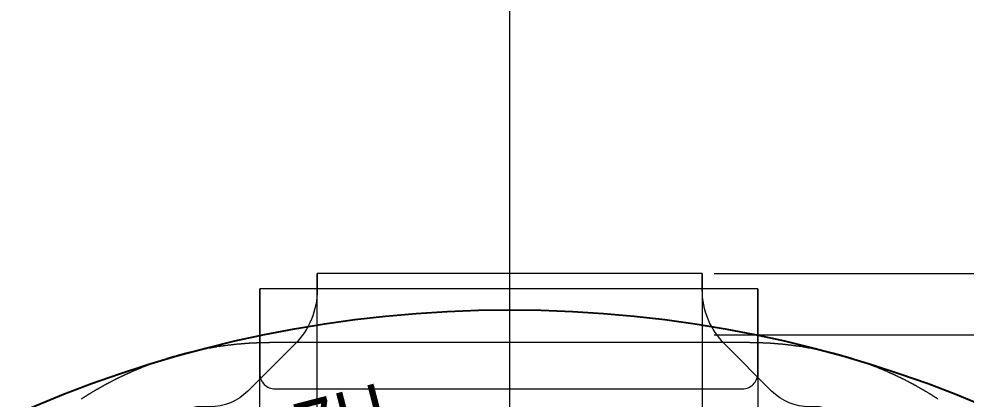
# Model space of a CAD drawing. Header units: millimetres. Extents: x 1403 to 2381, y 158 to 387.
# Drawn here: x 2318.28 to 2330.58, y 315.88 to 320.82 of the extents above; entities that cross this region are included whole.
import ezdxf
from ezdxf.lldxf.tags import DXFTag

# ---------------------------------------------------------------- set-up
doc = ezdxf.new("R2010")
doc.units = ezdxf.units.MM
doc.layers.get('0').update_dxf_attribs({"lineweight": 5})
doc.layers.get('Defpoints').update_dxf_attribs({"lineweight": 5})
for name, color, linetype, lineweight in [('COF', 2, 'Continuous', 5), ('DIM', 3, 'Continuous', 5), ('Encap', 210, 'Continuous', 5), ('FPC', 50, 'Continuous', 5), ('ITO', 2, 'Continuous', 5)]:
    doc.layers.add(name, color=color, linetype=linetype, lineweight=lineweight)
doc.layers.add('COVER LENS', color=6, linetype='Continuous')
doc.styles.add('RD', font='ROMAND.shx', dxfattribs={"width": 0.8})
doc.styles.get("Standard").update_dxf_attribs({"font": 'txt', "bigfont": 'gbcbig.shx'})
tags = doc.linetypes.add('CENTER', pattern=[0.6, 0.375, -0.075, 0.075, -0.075]).pattern_tags.tags
tags[10:11] = [DXFTag(74, 4), DXFTag(75, 0), DXFTag(340, '0'), DXFTag(46, 1.0), DXFTag(50, 0.0), DXFTag(44, 0.0), DXFTag(45, 0.0)]
tags[8:9] = [DXFTag(74, 4), DXFTag(75, 0), DXFTag(340, '0'), DXFTag(46, 1.0), DXFTag(50, 0.0), DXFTag(44, 0.0), DXFTag(45, 0.0)]
tags[6:7] = [DXFTag(74, 4), DXFTag(75, 0), DXFTag(340, '0'), DXFTag(46, 1.0), DXFTag(50, 0.0), DXFTag(44, 0.0), DXFTag(45, 0.0)]
tags[4:5] = [DXFTag(74, 4), DXFTag(75, 0), DXFTag(340, '0'), DXFTag(46, 1.0), DXFTag(50, 0.0), DXFTag(44, 0.0), DXFTag(45, 0.0)]
doc.dimstyles.new('DIM', dxfattribs={"dimtxt": 1.5, "dimasz": 0.8, "dimexe": 0, "dimexo": 0.5, "dimgap": 0.11, "dimtad": 0, "dimzin": 1, "dimdsep": 46, "dimtxsty": 'RD', "dimcen": 0, "dimclrd": 256, "dimclre": 256, "dimclrt": 256, "dimadec": 0, "dimazin": 0, "dimtm": 1e-09, "dimtfac": 1, "dimtofl": 0, "dimtmove": 0, "dimatfit": 3, "dimfxl": 1, "dimlwe": -1, "dimarcsym": 0})

# ---------------------------------------------------------------- blocks, each defined once
blk = doc.blocks.new('R104A3M-001-PNL-V01-C')
at = {"layer": 'Encap', "color": 1, "linetype": 'CENTER', "lineweight": 5}
blk.add_line((264.948, 289.916), (264.948, 340.909), dxfattribs=at)
at = {"layer": 'ITO', "linetype": 'Continuous', "lineweight": 5}
blk.add_lwpolyline([(270.51, 330.052), (270.507, 330.054), (270.504, 330.056), (270.502, 330.057), (270.499, 330.059), (270.494, 330.063), (270.491, 330.064), (270.485, 330.068), (270.483, 330.07), (270.48, 330.071), (270.477, 330.073), (270.474, 330.075), (270.472, 330.077), (270.469, 330.078), (270.466, 330.08), (270.464, 330.082), (270.461, 330.084), (270.458, 330.085), (270.455, 330.087), (270.453, 330.089), (270.45, 330.091), (270.447, 330.092), (270.444, 330.094), (270.442, 330.096), (270.439, 330.098), (270.436, 330.099), (270.433, 330.101), (270.428, 330.104), (270.425, 330.106), (270.422, 330.108), (270.42, 330.11), (270.417, 330.111), (270.414, 330.113), (270.411, 330.115), (270.406, 330.118), (270.403, 330.12), (270.397, 330.123), (270.395, 330.125), (270.386, 330.13), (270.384, 330.132), (270.372, 330.138), (270.37, 330.14), (270.361, 330.145), (270.358, 330.147), (270.353, 330.15), (270.35, 330.152), (270.345, 330.155), (270.342, 330.157), (270.339, 330.158), (270.336, 330.16), (270.333, 330.162), (270.331, 330.163), (270.328, 330.165), (270.325, 330.167), (270.322, 330.168), (270.317, 330.172), (270.314, 330.173), (270.311, 330.175), (270.308, 330.176), (270.305, 330.178), (270.3, 330.181), (270.297, 330.183), (270.288, 330.188), (270.286, 330.189), (270.283, 330.191), (270.274, 330.196), (270.271, 330.198), (270.263, 330.202), (270.26, 330.204), (270.255, 330.207), (270.252, 330.209), (270.246, 330.212), (270.243, 330.213), (270.238, 330.217), (270.235, 330.218), (270.232, 330.22), (270.229, 330.221), (270.226, 330.223), (270.223, 330.225), (270.22, 330.226), (270.218, 330.228), (270.215, 330.229), (270.212, 330.231), (270.209, 330.232), (270.206, 330.234), (270.203, 330.235), (270.201, 330.237), (270.198, 330.239), (270.195, 330.24), (270.192, 330.242), (270.189, 330.243), (270.186, 330.245), (270.183, 330.246), (270.181, 330.248), (270.178, 330.249), (270.175, 330.251), (270.172, 330.252), (270.169, 330.254), (270.166, 330.256), (270.163, 330.257), (270.16, 330.259), (270.158, 330.26), (270.155, 330.262), (270.149, 330.265), (270.146, 330.266), (270.135, 330.272), (270.132, 330.274), (270.12, 330.28), (270.117, 330.281), (270.103, 330.289), (270.1, 330.29), (270.094, 330.293), (270.091, 330.295), (270.088, 330.296), (270.08, 330.301), (270.077, 330.302), (270.071, 330.305), (270.068, 330.306), (270.065, 330.308), (270.062, 330.309), (270.059, 330.311), (270.056, 330.312), (270.054, 330.314), (270.051, 330.315), (270.048, 330.317), (270.045, 330.318), (270.042, 330.319), (270.036, 330.322), (270.033, 330.324), (270.03, 330.325), (270.027, 330.327), (270.024, 330.328), (270.019, 330.331), (270.016, 330.332), (270.013, 330.334), (270.007, 330.337), (270.004, 330.338), (269.995, 330.342), (269.992, 330.344), (269.986, 330.346), (269.983, 330.348), (269.978, 330.351), (269.975, 330.352), (269.969, 330.355), (269.966, 330.356), (269.963, 330.358), (269.96, 330.359), (269.957, 330.36), (269.954, 330.362), (269.951, 330.363), (269.948, 330.364), (269.945, 330.366), (269.942, 330.367), (269.939, 330.369), (269.936, 330.37), (269.933, 330.371), (269.931, 330.373), (269.928, 330.374), (269.925, 330.375), (269.922, 330.377), (269.919, 330.378), (269.916, 330.379), (269.913, 330.381), (269.91, 330.382), (269.907, 330.383), (269.904, 330.385), (269.901, 330.386), (269.898, 330.387), (269.892, 330.39), (269.889, 330.391), (269.883, 330.394), (269.88, 330.395), (269.874, 330.398), (269.871, 330.399), (269.865, 330.402), (269.862, 330.403), (269.853, 330.407), (269.851, 330.409), (269.839, 330.414), (269.836, 330.415), (269.833, 330.416), (269.83, 330.418), (269.821, 330.421), (269.818, 330.423), (269.815, 330.424), (269.806, 330.428), (269.803, 330.429), (269.797, 330.432), (269.794, 330.433), (269.791, 330.434), (269.788, 330.435), (269.782, 330.438), (269.779, 330.439), (269.776, 330.44), (269.77, 330.443), (269.767, 330.444), (269.764, 330.445), (269.761, 330.447), (269.755, 330.449), (269.752, 330.45), (269.743, 330.454), (269.74, 330.455), (269.731, 330.459), (269.728, 330.46), (269.725, 330.461), (269.713, 330.466), (269.71, 330.467), (269.698, 330.472), (269.694, 330.473), (269.691, 330.474), (269.685, 330.477), (269.682, 330.478), (269.679, 330.479), (269.676, 330.48), (269.673, 330.482), (269.667, 330.484), (269.664, 330.485), (269.661, 330.486), (269.658, 330.487), (269.655, 330.489), (269.652, 330.49), (269.649, 330.491), (269.646, 330.492), (269.643, 330.493), (269.64, 330.494), (269.637, 330.496), (269.631, 330.498), (269.628, 330.499), (269.625, 330.5), (269.622, 330.501), (269.619, 330.502), (269.616, 330.503), (269.613, 330.505), (269.609, 330.506), (269.606, 330.507), (269.603, 330.508), (269.6, 330.509), (269.597, 330.51), (269.594, 330.511), (269.591, 330.512), (269.588, 330.514), (269.585, 330.515), (269.582, 330.516), (269.579, 330.517), (269.576, 330.518), (269.573, 330.519), (269.57, 330.52), (269.564, 330.522), (269.561, 330.524), (269.558, 330.525), (269.555, 330.526), (269.548, 330.528), (269.545, 330.529), (269.542, 330.53), (269.539, 330.531), (269.533, 330.533), (269.53, 330.534), (269.527, 330.535), (269.521, 330.538), (269.518, 330.539), (269.512, 330.541), (269.509, 330.542), (269.505, 330.543), (269.502, 330.544), (269.499, 330.545), (269.496, 330.546), (269.493, 330.547), (269.487, 330.549), (269.484, 330.55), (269.478, 330.552), (269.475, 330.553), (269.468, 330.555), (269.465, 330.556), (269.45, 330.561), (269.447, 330.562), (269.416, 330.572), (269.413, 330.573), (269.404, 330.576), (269.401, 330.577), (269.397, 330.578), (269.388, 330.581), (269.385, 330.582), (269.382, 330.583), (269.379, 330.584), (269.373, 330.586), (269.369, 330.587), (269.366, 330.588), (269.363, 330.589), (269.36, 330.59), (269.357, 330.591), (269.354, 330.592), (269.348, 330.594), (269.345, 330.595), (269.342, 330.595), (269.338, 330.596), (269.329, 330.599), (269.326, 330.6), (269.32, 330.602), (269.317, 330.603), (269.313, 330.604), (269.31, 330.605), (269.304, 330.607), (269.301, 330.607), (269.289, 330.611), (269.285, 330.612), (269.279, 330.614), (269.276, 330.615), (269.273, 330.615), (269.264, 330.618), (269.26, 330.619), (269.257, 330.62), (269.254, 330.621), (269.251, 330.622), (269.248, 330.622), (269.245, 330.623), (269.242, 330.624), (269.238, 330.625), (269.235, 330.626), (269.232, 330.627), (269.229, 330.628), (269.226, 330.628), (269.223, 330.629), (269.22, 330.63), (269.217, 330.631), (269.213, 330.632), (269.21, 330.633), (269.207, 330.634), (269.204, 330.634), (269.201, 330.635), (269.198, 330.636), (269.195, 330.637), (269.191, 330.638), (269.185, 330.639), (269.182, 330.64), (269.179, 330.641), (269.176, 330.642), (269.173, 330.643), (269.169, 330.643), (269.166, 330.644), (269.163, 330.645), (269.16, 330.646), (269.157, 330.647), (269.154, 330.647), (269.15, 330.648), (269.147, 330.649), (269.144, 330.65), (269.141, 330.651), (269.138, 330.651), (269.135, 330.652), (269.132, 330.653), (269.128, 330.654), (269.125, 330.655), (269.122, 330.655), (269.119, 330.656), (269.116, 330.657), (269.109, 330.658), (269.106, 330.659), (269.103, 330.66), (269.1, 330.661), (269.097, 330.661), (269.094, 330.662), (269.091, 330.663), (269.087, 330.664), (269.084, 330.664), (269.081, 330.665), (269.078, 330.666), (269.075, 330.667), (269.072, 330.667), (269.068, 330.668), (269.062, 330.67), (269.059, 330.67), (269.053, 330.672), (269.049, 330.673), (269.046, 330.673), (269.043, 330.674), (269.04, 330.675), (269.03, 330.677), (269.027, 330.678), (269.024, 330.678), (269.021, 330.679), (269.018, 330.68), (269.011, 330.681), (269.008, 330.682), (269.005, 330.682), (268.995, 330.685), (268.992, 330.685), (268.989, 330.686), (268.986, 330.687), (268.983, 330.687), (268.98, 330.688), (268.976, 330.689), (268.973, 330.689), (268.967, 330.691), (268.964, 330.691), (268.957, 330.693), (268.954, 330.693), (268.951, 330.694), (268.948, 330.695), (268.945, 330.695), (268.941, 330.696), (268.938, 330.697), (268.932, 330.698), (268.929, 330.698), (268.926, 330.699), (268.922, 330.7), (268.919, 330.7), (268.91, 330.702), (268.906, 330.703), (268.9, 330.704), (268.897, 330.705), (268.887, 330.706), (268.884, 330.707), (268.874, 330.709), (268.871, 330.709), (268.849, 330.714), (268.846, 330.714), (268.843, 330.715), (268.836, 330.716), (268.833, 330.716), (268.827, 330.718), (268.823, 330.718), (268.82, 330.719), (268.817, 330.719), (268.814, 330.72), (268.811, 330.72), (268.807, 330.721), (268.804, 330.721), (268.801, 330.722), (268.798, 330.723), (268.794, 330.723), (268.788, 330.724), (268.785, 330.725), (268.778, 330.726), (268.775, 330.726), (268.762, 330.728), (268.759, 330.729), (268.753, 330.73), (268.75, 330.73), (268.724, 330.734), (268.721, 330.735), (268.717, 330.735), (268.705, 330.737), (268.701, 330.738), (268.698, 330.738), (268.695, 330.739), (268.692, 330.739), (268.685, 330.74), (268.682, 330.741), (268.679, 330.741), (268.676, 330.741), (268.672, 330.742), (268.669, 330.742), (268.666, 330.743), (268.663, 330.743), (268.66, 330.744), (268.656, 330.744), (268.653, 330.745), (268.65, 330.745), (268.644, 330.746), (268.64, 330.746), (268.634, 330.747), (268.631, 330.748), (268.627, 330.748), (268.615, 330.75), (268.611, 330.75), (268.602, 330.751), (268.598, 330.752), (268.589, 330.753), (268.585, 330.753), (268.576, 330.754), (268.573, 330.755), (268.569, 330.755), (268.563, 330.756), (268.56, 330.756), (268.556, 330.757), (268.553, 330.757), (268.55, 330.757), (268.547, 330.758), (268.544, 330.758), (268.54, 330.758), (268.537, 330.759), (268.534, 330.759), (268.531, 330.76), (268.527, 330.76), (268.524, 330.76), (268.521, 330.761), (268.518, 330.761), (268.511, 330.762), (268.508, 330.762), (268.502, 330.763), (268.498, 330.763), (268.489, 330.764), (268.485, 330.764), (268.482, 330.765), (268.479, 330.765), (268.472, 330.765), (268.469, 330.766), (268.463, 330.766), (268.459, 330.767), (268.453, 330.767), (268.45, 330.768), (268.443, 330.768), (268.44, 330.768), (268.434, 330.769), (268.43, 330.769), (268.427, 330.77), (268.424, 330.77), (268.417, 330.77), (268.414, 330.771), (268.408, 330.771), (268.404, 330.771), (268.401, 330.772), (268.398, 330.772), (268.395, 330.772), (268.392, 330.772), (268.388, 330.773), (268.385, 330.773), (268.382, 330.773), (268.375, 330.774), (268.372, 330.774), (268.369, 330.774), (268.366, 330.774), (268.362, 330.775), (268.359, 330.775), (268.356, 330.775), (268.353, 330.775), (268.349, 330.775), (268.346, 330.776), (268.343, 330.776), (268.336, 330.776), (268.333, 330.776), (268.33, 330.777), (268.327, 330.777), (268.323, 330.777), (268.32, 330.777), (268.314, 330.778), (268.31, 330.778), (268.307, 330.778), (268.304, 330.778), (268.301, 330.778), (268.297, 330.779), (268.291, 330.779), (268.288, 330.779), (268.285, 330.779), (268.281, 330.779), (268.278, 330.78), (268.275, 330.78), (268.272, 330.78), (268.268, 330.78), (268.265, 330.78), (268.262, 330.78), (268.259, 330.781), (268.255, 330.781), (268.252, 330.781), (268.249, 330.781), (268.246, 330.781), (268.242, 330.781), (268.239, 330.781), (268.236, 330.782), (268.233, 330.782), (268.229, 330.782), (268.226, 330.782), (268.22, 330.782), (268.216, 330.782), (268.213, 330.782), (268.21, 330.783), (268.207, 330.783), (268.203, 330.783), (268.2, 330.783), (268.197, 330.783), (268.194, 330.783), (268.19, 330.783), (268.187, 330.783), (268.184, 330.783), (268.181, 330.784), (268.177, 330.784), (268.174, 330.784), (268.171, 330.784), (268.168, 330.784), (268.164, 330.784), (268.161, 330.784), (268.158, 330.784), (268.155, 330.784), (268.151, 330.784), (268.148, 330.784), (268.145, 330.784), (268.142, 330.785), (268.138, 330.785), (268.135, 330.785), (268.132, 330.785), (268.129, 330.785), (268.125, 330.785), (268.122, 330.785), (268.119, 330.785), (268.116, 330.785), (268.112, 330.785), (268.109, 330.785), (268.106, 330.785), (268.103, 330.785), (268.096, 330.785), (268.093, 330.785), (268.086, 330.785), (268.083, 330.785), (268.07, 330.785), (268.067, 330.786), (261.828, 330.786), (261.825, 330.785), (261.812, 330.785), (261.808, 330.785), (261.802, 330.785), (261.799, 330.785), (261.792, 330.785), (261.789, 330.785), (261.786, 330.785), (261.782, 330.785), (261.779, 330.785), (261.776, 330.785), (261.773, 330.785), (261.769, 330.785), (261.766, 330.785), (261.763, 330.785), (261.76, 330.785), (261.756, 330.785), (261.753, 330.785), (261.75, 330.784), (261.747, 330.784), (261.743, 330.784), (261.74, 330.784), (261.737, 330.784), (261.734, 330.784), (261.731, 330.784), (261.727, 330.784), (261.724, 330.784), (261.721, 330.784), (261.718, 330.784), (261.714, 330.784), (261.711, 330.783), (261.708, 330.783), (261.705, 330.783), (261.701, 330.783), (261.698, 330.783), (261.695, 330.783), (261.692, 330.783), (261.688, 330.783), (261.685, 330.783), (261.682, 330.782), (261.679, 330.782), (261.675, 330.782), (261.669, 330.782), (261.666, 330.782), (261.662, 330.782), (261.659, 330.782), (261.656, 330.781), (261.653, 330.781), (261.649, 330.781), (261.646, 330.781), (261.643, 330.781), (261.64, 330.781), (261.636, 330.781), (261.633, 330.78), (261.63, 330.78), (261.627, 330.78), (261.623, 330.78), (261.62, 330.78), (261.617, 330.78), (261.614, 330.779), (261.61, 330.779), (261.607, 330.779), (261.604, 330.779), (261.597, 330.779), (261.594, 330.778), (261.591, 330.778), (261.588, 330.778), (261.584, 330.778), (261.581, 330.778), (261.575, 330.777), (261.571, 330.777), (261.568, 330.777), (261.565, 330.777), (261.562, 330.776), (261.558, 330.776), (261.552, 330.776), (261.549, 330.776), (261.546, 330.775), (261.542, 330.775), (261.539, 330.775), (261.536, 330.775), (261.533, 330.775), (261.529, 330.774), (261.526, 330.774), (261.523, 330.774), (261.52, 330.774), (261.513, 330.773), (261.51, 330.773), (261.507, 330.773), (261.503, 330.772), (261.5, 330.772), (261.497, 330.772), (261.494, 330.772), (261.49, 330.771), (261.487, 330.771), (261.481, 330.771), (261.477, 330.77), (261.471, 330.77), (261.468, 330.77), (261.465, 330.769), (261.461, 330.769), (261.455, 330.768), (261.452, 330.768), (261.445, 330.768), (261.442, 330.767), (261.435, 330.767), (261.432, 330.766), (261.426, 330.766), (261.422, 330.765), (261.416, 330.765), (261.413, 330.765), (261.41, 330.764), (261.406, 330.764), (261.397, 330.763), (261.393, 330.763), (261.387, 330.762), (261.384, 330.762), (261.377, 330.761), (261.374, 330.761), (261.371, 330.76), (261.368, 330.76), (261.364, 330.76), (261.361, 330.759), (261.358, 330.759), (261.355, 330.758), (261.351, 330.758), (261.348, 330.758), (261.345, 330.757), (261.342, 330.757), (261.338, 330.757), (261.335, 330.756), (261.332, 330.756), (261.326, 330.755), (261.322, 330.755), (261.319, 330.754), (261.309, 330.753), (261.306, 330.753), (261.297, 330.752), (261.293, 330.751), (261.284, 330.75), (261.28, 330.75), (261.268, 330.748), (261.264, 330.748), (261.261, 330.747), (261.255, 330.746), (261.251, 330.746), (261.245, 330.745), (261.242, 330.745), (261.239, 330.744), (261.235, 330.744), (261.232, 330.743), (261.229, 330.743), (261.226, 330.742), (261.222, 330.742), (261.219, 330.741), (261.216, 330.741), (261.213, 330.741), (261.21, 330.74), (261.203, 330.739), (261.2, 330.739), (261.197, 330.738), (261.193, 330.738), (261.19, 330.737), (261.177, 330.735), (261.174, 330.735), (261.171, 330.734), (261.145, 330.73), (261.142, 330.73), (261.136, 330.729), (261.132, 330.728), (261.12, 330.726), (261.116, 330.726), (261.11, 330.725), (261.107, 330.724), (261.1, 330.723), (261.097, 330.723), (261.094, 330.722), (261.091, 330.721), (261.088, 330.721), (261.084, 330.72), (261.081, 330.72), (261.078, 330.719), (261.075, 330.719), (261.072, 330.718), (261.068, 330.718), (261.062, 330.716), (261.059, 330.716), (261.052, 330.715), (261.049, 330.714), (261.046, 330.714), (261.024, 330.709), (261.02, 330.709), (261.011, 330.707), (261.008, 330.706), (260.998, 330.705), (260.995, 330.704), (260.989, 330.703), (260.985, 330.702), (260.976, 330.7), (260.973, 330.7), (260.969, 330.699), (260.966, 330.698), (260.963, 330.698), (260.957, 330.697), (260.953, 330.696), (260.95, 330.695), (260.947, 330.695), (260.944, 330.694), (260.941, 330.693), (260.938, 330.693), (260.931, 330.691), (260.928, 330.691), (260.922, 330.689), (260.918, 330.689), (260.915, 330.688), (260.912, 330.687), (260.909, 330.687), (260.906, 330.686), (260.903, 330.685), (260.899, 330.685), (260.89, 330.682), (260.887, 330.682), (260.884, 330.681), (260.877, 330.68), (260.874, 330.679), (260.871, 330.678), (260.868, 330.678), (260.865, 330.677), (260.855, 330.675), (260.852, 330.674), (260.849, 330.673), (260.845, 330.673), (260.842, 330.672), (260.836, 330.67), (260.833, 330.67), (260.826, 330.668), (260.823, 330.667), (260.82, 330.667), (260.817, 330.666), (260.814, 330.665), (260.811, 330.664), (260.808, 330.664), (260.804, 330.663), (260.801, 330.662), (260.798, 330.661), (260.795, 330.661), (260.792, 330.66), (260.789, 330.659), (260.785, 330.658), (260.779, 330.657), (260.776, 330.656), (260.773, 330.655), (260.77, 330.655), (260.766, 330.654), (260.763, 330.653), (260.76, 330.652), (260.757, 330.651), (260.754, 330.651), (260.751, 330.65), (260.748, 330.649), (260.744, 330.648), (260.741, 330.647), (260.738, 330.647), (260.735, 330.646), (260.732, 330.645), (260.729, 330.644), (260.726, 330.643), (260.722, 330.643), (260.719, 330.642), (260.716, 330.641), (260.713, 330.64), (260.71, 330.639), (260.704, 330.638), (260.7, 330.637), (260.697, 330.636), (260.694, 330.635), (260.691, 330.634), (260.688, 330.634), (260.685, 330.633), (260.682, 330.632), (260.678, 330.631), (260.675, 330.63), (260.672, 330.629), (260.669, 330.628), (260.666, 330.628), (260.663, 330.627), (260.66, 330.626), (260.656, 330.625), (260.653, 330.624), (260.65, 330.623), (260.647, 330.622), (260.644, 330.622), (260.641, 330.621), (260.638, 330.62), (260.635, 330.619), (260.631, 330.618), (260.622, 330.615), (260.619, 330.615), (260.616, 330.614), (260.61, 330.612), (260.606, 330.611), (260.594, 330.607), (260.591, 330.607), (260.585, 330.605), (260.581, 330.604), (260.578, 330.603), (260.575, 330.602), (260.569, 330.6), (260.566, 330.599), (260.557, 330.596), (260.553, 330.595), (260.55, 330.595), (260.547, 330.594), (260.541, 330.592), (260.538, 330.591), (260.535, 330.59), (260.532, 330.589), (260.529, 330.588), (260.525, 330.587), (260.522, 330.586), (260.516, 330.584), (260.513, 330.583), (260.51, 330.582), (260.507, 330.581), (260.497, 330.578), (260.494, 330.577), (260.491, 330.576), (260.482, 330.573), (260.479, 330.572), (260.448, 330.562), (260.445, 330.561), (260.429, 330.556), (260.426, 330.555), (260.42, 330.553), (260.417, 330.552), (260.411, 330.55), (260.408, 330.549), (260.402, 330.547), (260.399, 330.546), (260.396, 330.545), (260.393, 330.544), (260.389, 330.543), (260.386, 330.542), (260.383, 330.541), (260.377, 330.539), (260.374, 330.538), (260.368, 330.535), (260.365, 330.534), (260.362, 330.533), (260.356, 330.531), (260.353, 330.53), (260.35, 330.529), (260.347, 330.528), (260.34, 330.526), (260.337, 330.525), (260.334, 330.524), (260.331, 330.522), (260.325, 330.52), (260.322, 330.519), (260.319, 330.518), (260.316, 330.517), (260.313, 330.516), (260.31, 330.515), (260.307, 330.514), (260.304, 330.512), (260.301, 330.511), (260.298, 330.51), (260.295, 330.509), (260.292, 330.508), (260.288, 330.507), (260.285, 330.506), (260.282, 330.505), (260.279, 330.503), (260.276, 330.502), (260.273, 330.501), (260.27, 330.5), (260.267, 330.499), (260.264, 330.498), (260.258, 330.496), (260.255, 330.494), (260.252, 330.493), (260.249, 330.492), (260.246, 330.491), (260.243, 330.49), (260.24, 330.489), (260.237, 330.487), (260.234, 330.486), (260.231, 330.485), (260.228, 330.484), (260.222, 330.482), (260.219, 330.48), (260.216, 330.479), (260.213, 330.478), (260.209, 330.477), (260.203, 330.474), (260.2, 330.473), (260.197, 330.472), (260.185, 330.467), (260.182, 330.466), (260.17, 330.461), (260.167, 330.46), (260.164, 330.459), (260.155, 330.455), (260.152, 330.454), (260.143, 330.45), (260.14, 330.449), (260.134, 330.447), (260.131, 330.445), (260.128, 330.444), (260.125, 330.443), (260.119, 330.44), (260.116, 330.439), (260.113, 330.438), (260.107, 330.435), (260.104, 330.434), (260.101, 330.433), (260.098, 330.432), (260.092, 330.429), (260.089, 330.428), (260.08, 330.424), (260.077, 330.423), (260.074, 330.421), (260.065, 330.418), (260.062, 330.416), (260.059, 330.415), (260.056, 330.414), (260.044, 330.409), (260.041, 330.407), (260.032, 330.403), (260.03, 330.402), (260.024, 330.399), (260.021, 330.398), (260.015, 330.395), (260.012, 330.394), (260.006, 330.391), (260.003, 330.39), (259.997, 330.387), (259.994, 330.386), (259.991, 330.385), (259.988, 330.383), (259.985, 330.382), (259.982, 330.381), (259.979, 330.379), (259.976, 330.378), (259.973, 330.377), (259.97, 330.375), (259.967, 330.374), (259.964, 330.373), (259.961, 330.371), (259.958, 330.37), (259.956, 330.369), (259.953, 330.367), (259.95, 330.366), (259.947, 330.364), (259.944, 330.363), (259.941, 330.362), (259.938, 330.36), (259.935, 330.359), (259.932, 330.358), (259.929, 330.356), (259.926, 330.355), (259.92, 330.352), (259.917, 330.351), (259.911, 330.348), (259.908, 330.346), (259.903, 330.344), (259.9, 330.342), (259.891, 330.338), (259.888, 330.337), (259.882, 330.334), (259.879, 330.332), (259.876, 330.331), (259.87, 330.328), (259.868, 330.327), (259.865, 330.325), (259.862, 330.324), (259.859, 330.322), (259.853, 330.319), (259.85, 330.318), (259.847, 330.317), (259.844, 330.315), (259.841, 330.314), (259.838, 330.312), (259.836, 330.311), (259.833, 330.309), (259.83, 330.308), (259.827, 330.306), (259.824, 330.305), (259.818, 330.302), (259.815, 330.301), (259.806, 330.296), (259.804, 330.295), (259.801, 330.293), (259.795, 330.29), (259.792, 330.289), (259.778, 330.281), (259.775, 330.28), (259.763, 330.274), (259.76, 330.272), (259.749, 330.266), (259.746, 330.265), (259.74, 330.262), (259.737, 330.26), (259.734, 330.259), (259.732, 330.257), (259.729, 330.256), (259.726, 330.254), (259.723, 330.252), (259.72, 330.251), (259.717, 330.249), (259.714, 330.248), (259.712, 330.246), (259.709, 330.245), (259.706, 330.243), (259.703, 330.242), (259.7, 330.24), (259.697, 330.239), (259.694, 330.237), (259.692, 330.235), (259.689, 330.234), (259.686, 330.232), (259.683, 330.231), (259.68, 330.229), (259.677, 330.228), (259.674, 330.226), (259.672, 330.225), (259.669, 330.223), (259.666, 330.221), (259.663, 330.22), (259.66, 330.218), (259.657, 330.217), (259.652, 330.213), (259.649, 330.212), (259.643, 330.209), (259.64, 330.207), (259.635, 330.204), (259.632, 330.202), (259.623, 330.198), (259.621, 330.196), (259.612, 330.191), (259.609, 330.189), (259.606, 330.188), (259.598, 330.183), (259.595, 330.181), (259.59, 330.178), (259.587, 330.176), (259.584, 330.175), (259.581, 330.173), (259.578, 330.172), (259.573, 330.168), (259.57, 330.167), (259.567, 330.165), (259.564, 330.163), (259.562, 330.162), (259.559, 330.16), (259.556, 330.158), (259.553, 330.157), (259.55, 330.155), (259.545, 330.152), (259.542, 330.15), (259.536, 330.147), (259.534, 330.145), (259.525, 330.14), (259.523, 330.138), (259.511, 330.132), (259.509, 330.13), (259.5, 330.125), (259.498, 330.123), (259.492, 330.12), (259.489, 330.118), (259.484, 330.115), (259.481, 330.113), (259.478, 330.111), (259.475, 330.11), (259.473, 330.108), (259.47, 330.106), (259.467, 330.104), (259.462, 330.101), (259.459, 330.099), (259.456, 330.098), (259.453, 330.096), (259.451, 330.094), (259.448, 330.092), (259.445, 330.091), (259.442, 330.089), (259.44, 330.087), (259.437, 330.085), (259.434, 330.084), (259.431, 330.082), (259.429, 330.08), (259.426, 330.078), (259.423, 330.077), (259.42, 330.075), (259.418, 330.073), (259.415, 330.071), (259.412, 330.07), (259.409, 330.068), (259.404, 330.064), (259.401, 330.063), (259.396, 330.059), (259.393, 330.057), (259.39, 330.056), (259.388, 330.054), (259.385, 330.052)], dxfattribs=at)
blk = doc.blocks.new('*D50')
at = {"layer": 'Defpoints', "color": 0, "lineweight": 5, "transparency": 16777216}
for p in [(2326.807, 317.51), (2326.807, 316.71), (2340.616, 316.71)]:
    blk.add_point(p, dxfattribs=at)
at = {"layer": 'DIM', "lineweight": -2, "transparency": 16777216}
for p, q in [((2340.616, 318.31), (2340.616, 319.11)), ((2340.616, 315.91), (2340.616, 315.11))]:
    blk.add_line(p, q, dxfattribs=at)
at = {"layer": 'DIM', "transparency": 16777216}
for p, q in [((2327.307, 317.51), (2340.616, 317.51)), ((2327.307, 316.71), (2340.616, 316.71))]:
    blk.add_line(p, q, dxfattribs=at)
at = {"layer": 'DIM', "lineweight": 5, "transparency": 16777216}
for points in [[(2340.482, 318.31), (2340.749, 318.31), (2340.616, 317.51)], [(2340.482, 315.91), (2340.749, 315.91), (2340.616, 316.71)]]:
    blk.add_solid(points, dxfattribs=at)
at = {"layer": 'DIM', "lineweight": 5, "transparency": 16777216, "insert": (2340.616, 310.714), "char_height": 1.5, "attachment_point": 5, "rotation": 90, "style": 'RD'}
blk.add_mtext('0.80 MAX', dxfattribs=at)
blk = doc.blocks.new('R104A3M-011-SW1147H-CVL-V01-C')
at = {"layer": 'COVER LENS'}
blk.add_circle((2028.592, 314.398), 15.8, dxfattribs=at)
at = {"color": 7, "insert": (2022.896, 328.224), "char_height": 0.70607, "width": 1.31276, "attachment_point": 1, "rotation": 14.4774}
blk.add_mtext('{\\fMicrosoft YaHei|b0|i0|c134|p34;SW1147H}', dxfattribs=at)

msp = doc.modelspace()

# ---------------------------------------------------------------- linework, layer by layer
at = {"layer": 'COF', "color": 4}
msp.add_line((2327.8716, 317.3096), (2321.4042, 317.3096), dxfattribs=at)
for points in [[(2327.8716, 317.3096), (2327.8716, 315.717, 0.2636303), (2327.9688, 315.5454), (2329.3949, 314.6912, -0.2636303), (2329.6379, 314.2622), (2329.6379, 311.3888, 0.2013657), (2329.6978, 311.246), (2330.8961, 310.0702, -0.2013657), (2330.956, 309.9274), (2330.956, 307.2724, -0.4142136), (2330.756, 307.0724), (2318.5199, 307.0724, -0.4142136), (2318.3199, 307.2724), (2318.3199, 309.9274, -0.2013657), (2318.3798, 310.0702), (2319.578, 311.246, 0.2013657), (2319.6379, 311.3888), (2319.6379, 314.2622, -0.2636303), (2319.881, 314.6912), (2321.307, 315.5454, 0.2636303), (2321.4042, 315.717), (2321.4042, 317.3096)], [(2321.4042, 317.3096), (2321.4042, 316.2086, 0.4142136), (2321.6042, 316.0086), (2327.6716, 316.0086, 0.4142136), (2327.8716, 316.2086), (2327.8716, 317.3096)]]:
    msp.add_lwpolyline(points, format="xyb", dxfattribs=at)
at = {"layer": 'FPC', "lineweight": 5}
msp.add_line((2327.151, 317.5096), (2322.151, 317.5096), dxfattribs=at)
for points in [[(2322.151, 317.5096), (2322.151, 317.2967, -0.1989124), (2321.8581, 316.5896), (2321.2498, 315.9813, -0.1989124), (2320.7548, 315.7763), (2320.6179, 315.7763, 0.4142136), (2320.3179, 315.4763), (2320.3179, 315.219), (2328.9379, 315.219), (2328.9379, 315.4763, 0.4142136), (2328.6379, 315.7763), (2328.5471, 315.7763, -0.1989124), (2328.0521, 315.9813), (2327.4439, 316.5896, -0.1989124), (2327.151, 317.2967), (2327.151, 317.5096)], [(2327.151, 317.5096), (2327.151, 313.1748, 0.4142136), (2328.151, 312.1748), (2333.8648, 312.1748, -0.1827858), (2334.1957, 312.0497, -0.0662766), (2336.6924, 309.1758, -0.1467697), (2336.8575, 308.6253), (2336.8575, 307.3285, -0.4142136), (2336.3575, 306.8285), (2335.8575, 306.8285, 0.4142136), (2334.8575, 305.8285), (2334.8575, 297.9424, -0.4142136), (2334.5575, 297.6424), (2331.903, 297.6424, -0.4142136), (2330.403, 299.1424), (2330.403, 305.8285, 0.4142136), (2329.403, 306.8285), (2325.651, 306.8285, -0.4142136), (2322.151, 310.3285), (2322.151, 317.5096)]]:
    msp.add_lwpolyline(points, format="xyb", dxfattribs=at)

# ---------------------------------------------------------------- block references
at = {"layer": 'DIM', "lineweight": 5}
msp.add_blockref('R104A3M-011-SW1147H-CVL-V01-C', (296.0587, -13.1619), dxfattribs=at)
at = {"layer": 'ITO', "lineweight": 5}
msp.add_blockref('R104A3M-001-PNL-V01-C', (2059.7019, -14.1759), dxfattribs=at)

# ---------------------------------------------------------------- dimensions: what is measured, and where the dimension line sits
at = {"layer": 'DIM', "lineweight": 5}
dim = msp.add_linear_dim(base=(2340.6158, 316.7096), p1=(2326.8072, 317.5096), p2=(2326.8072, 316.7096), angle=90, text='<> MAX', dimstyle='DIM', override={"dimfxl": 0.25}, dxfattribs=at)
dim.commit()
dim.dimension.update_dxf_attribs({"geometry": '*D50', "text_midpoint": (2340.6158, 310.7139)})

doc.saveas('drawing.dxf')
